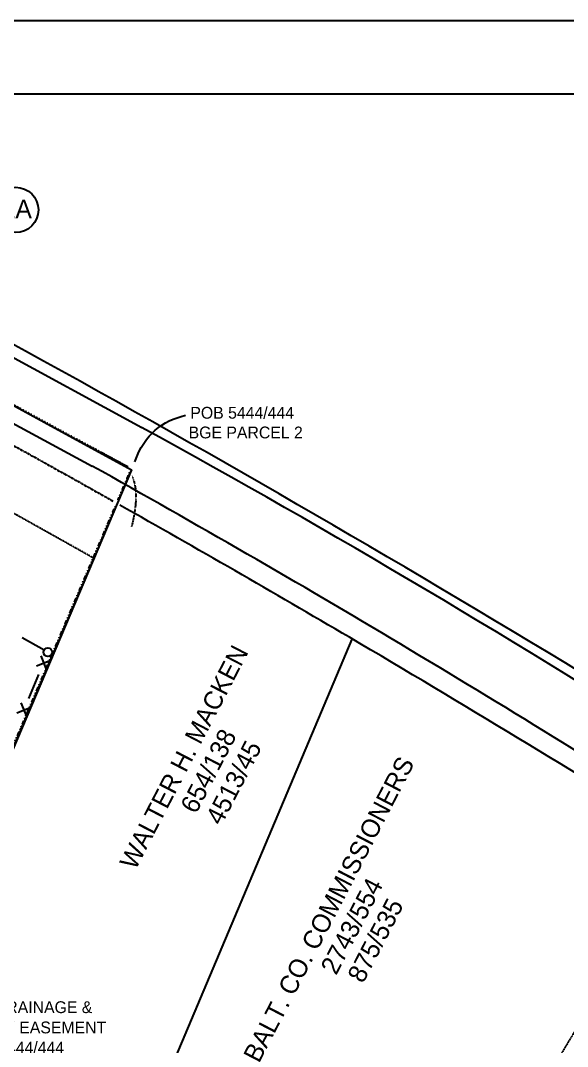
# Model space of a CAD drawing. Header units: inches. Extents: x -46627 to 16189, y -40789 to 47130.
# Drawn here: x -25013 to -20569, y 38796 to 47130 of the extents above; entities that cross this region are included whole.
import ezdxf
from ezdxf.enums import TextEntityAlignment as Align

# ---------------------------------------------------------------- set-up
doc = ezdxf.new("R2010")
doc.units = ezdxf.units.IN
doc.header["$MEASUREMENT"] = 0
for name, pattern in [('DASHED', [0.75, 0.5, -0.25]), ('DIVIDE', [1.25, 0.5, -0.25, 0, -0.25, 0, -0.25]), ('HIDDEN2', [0.1875, 0.125, -0.0625]), ('PHANTOM2', [31.25, 15.625, -3.125, 3.125, -3.125, 3.125, -3.125])]:
    doc.linetypes.add(name, pattern=pattern)
for name, color, linetype in [('11', 7, 'CONTINUOUS'), ('13', 7, 'CONTINUOUS'), ('16', 7, 'CONTINUOUS'), ('21', 7, 'CONTINUOUS'), ('4', 7, 'CONTINUOUS'), ('41', 7, 'CONTINUOUS'), ('5', 7, 'CONTINUOUS'), ('55', 7, 'CONTINUOUS'), ('7', 7, 'CONTINUOUS'), ('8', 7, 'CONTINUOUS'), ('9', 7, 'CONTINUOUS')]:
    doc.layers.add(name, color=color, linetype=linetype)
doc.styles.add('txt', font='TXT', dxfattribs={"height": 0.2})

msp = doc.modelspace()

# ---------------------------------------------------------------- linework, layer by layer
at = {"layer": '11', "color": 5, "linetype": 'DIVIDE'}
msp.add_open_spline([(-24107.4344, 43435.347), (-24061.2896, 43317.7614), (-24067.8068, 43203.843), (-24110.9, 43016.7006)], degree=3, dxfattribs=at)
at = {"layer": '16', "color": 6, "linetype": 'Continuous'}
for p, q in [((-24998.9996, 42118.6098), (-24821.5844, 42017.4486)), ((-24883.442, 41887.4322), (-24765.9296, 41935.0002)), ((-24848.21, 41969.1642), (-24801.1604, 41853.2682)), ((-24945.3404, 41622.4398), (-24863.2496, 41819.0538)), ((-25009.0448, 41587.707), (-24960.9284, 41471.2626)), ((-25043.2088, 41505.4266), (-24926.7644, 41553.543))]:
    msp.add_line(p, q, dxfattribs=at)
msp.add_circle((-24790.8212, 41998.7504, 0), 36, dxfattribs=at)
at = {"layer": '21', "color": 5, "linetype": 'Continuous'}
msp.add_arc((-82969.2931, -61020.6044), 120360, 56.365277778, 61.515277778, dxfattribs=at)
at = {"layer": '4', "color": 1, "linetype": 'Continuous'}
for p, q in [((-29682.5948, 46348.7178), (-24430.1084, 43510.8426)), ((-28374.0116, 46184.1882), (-24028.4876, 43825.2954))]:
    msp.add_line(p, q, dxfattribs=at)
msp.add_arc((-62153.8084, -25643.175, 0), 79242.2355, 57.392791667, 61.241447222, dxfattribs=at)
at = {"layer": '4', "color": 1, "linetype": 'Continuous', "extrusion": (8.48011e-07, 1.47517e-06, 1)}
msp.add_arc((-72701.868, -42967.2728, 0.0433), 99038.5352, 57.48034835, 60.829562239, dxfattribs=at)
at = {"layer": '41', "color": 94, "linetype": 'Continuous', "elevation": -0.0012}
msp.add_lwpolyline([(-27757.1444, 31677.2442), (-31666.1252, 33412.3914), (-30818.7608, 35278.2354), (-33488.7032, 36555.8814), (-28702.4492, 45998.187), (-26211.6824, 44624.2854), (-24112.0256, 43479.1458), (-26663.9216, 37469.391), (-25905.1676, 37070.229), (-25754.7248, 36343.8834)], close=True, dxfattribs=at)
at = {"layer": '5', "color": 252, "linetype": 'HIDDEN2'}
msp.add_arc((-82969.2931, -61020.6044), 119160, 60.571877778, 61.515583333, dxfattribs=at)
at = {"layer": '55', "color": 7, "linetype": 'DASHED'}
msp.add_line((-46627.2896, 47129.8254), (3547.4056, 47129.8254), dxfattribs=at)
at = {"layer": '55', "color": 7, "linetype": 'Continuous'}
msp.add_lwpolyline([(-46029.9716, 46521.7554), (-46029.9716, 11888.0634), (2950.0876, 11888.0634), (2950.0876, 46532.5074), (-46029.9716, 46532.5074)], dxfattribs=at)
at = {"layer": '7', "color": 32, "linetype": 'Continuous'}
msp.add_line((-24025.526, 38059.8822), (-22317.6128, 42106.0326), dxfattribs=at)
msp.add_circle((-25052.2817, 45591.2674), 184.1982, dxfattribs=at)
for start, end in [(59.552180556, 60.583036111), (58.028066667, 59.552177778)]:
    msp.add_arc((-82969.2931, -61020.6044), 119640, start, end, dxfattribs=at)
at = {"layer": '8', "color": 3, "linetype": 'DIVIDE'}
msp.add_line((-24221.0768, 43236.3498), (-24125.0888, 43461.4818), dxfattribs=at)
at = {"layer": '8', "color": 52, "linetype": 'Continuous'}
msp.add_open_spline([(-24085.1948, 43545.5898), (-23999.3684, 43774.3614), (-23862.0452, 43877.3082), (-23673.2264, 43923.063)], degree=3, dxfattribs=at)
at = {"layer": '9', "color": 3, "linetype": 'DIVIDE'}
for p, q in [((-24139.6904, 43503.3858), (-28691.216, 45973.0914)), ((-26658.518, 37519.545), (-24244.6088, 43181.157)), ((-19594.016, 40455.027), (-21063.4628, 37994.2134))]:
    msp.add_line(p, q, dxfattribs=at)
at = {"layer": '9', "color": 3, "linetype": 'PHANTOM2'}
msp.add_arc((-82969.2931, -61020.6044), 119640, 60.611769444, 61.501213889, dxfattribs=at)

# ---------------------------------------------------------------- texts
at = {"layer": '13', "color": 7, "linetype": 'Continuous', "style": 'txt'}
for s, p in [("10' DRAINAGE &", (-24926.7356, 39067.4778)), ('UTILITY EASEMENT', (-24926.7356, 38902.9062)), ('5444/444', (-24926.7356, 38738.3346))]:
    msp.add_text(s, height=96, dxfattribs=at).set_placement(p, align=Align.CENTER)
at = {"layer": '7', "color": 32, "linetype": 'Continuous', "style": 'txt'}
msp.add_text('1A', height=150, dxfattribs=at).set_placement((-25043.5568, 45599.3934), align=Align.MIDDLE)
at = {"layer": '8', "color": 52, "linetype": 'Continuous', "style": 'txt'}
for s, p in [('POB 5444/444', (-23633.2544, 43895.6166)), ('BGE PARCEL 2', (-23647.1756, 43735.5858))]:
    msp.add_text(s, height=96, dxfattribs=at).set_placement(p)
for s, p in [('WALTER H. MACKEN', (-23685.2247, 41146.396)), ('654/138', (-23489.5676, 41036.2458))]:
    msp.add_text(s, height=150, rotation=62.58787581, dxfattribs=at).set_placement(p, align=Align.MIDDLE)
for s, width, p in [('4513/45', 0.99984, (-23284.4094, 40941.8102)), ('BALT. CO. COMMISSIONERS', 0.99968, (-22509.0504, 39911.1567)), ('2743/554', 0.99992, (-22325.0454, 39775.9316)), ('875/535', 1.00008, (-22132.366, 39660.0398))]:
    msp.add_text(s, height=150, rotation=62.58787581, dxfattribs=dict(at, width=width)).set_placement(p, align=Align.MIDDLE)

doc.saveas('drawing.dxf')
